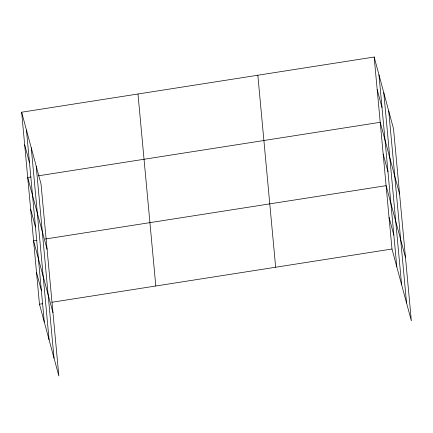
<?xml version="1.0" encoding="UTF-8"?>
<svg xmlns="http://www.w3.org/2000/svg" width="433" height="433" viewBox="0 0 433 433"><rect width="100%" height="100%" fill="white"/><g stroke="black" fill="none" stroke-linecap="round" stroke-linejoin="round"><path stroke-width="0.65" d="M21.65 112.212L41.016 183.976L58.839 375.979L39.473 304.21L21.65 112.212L374.161 57.021L393.527 128.79L411.35 320.788L391.984 249.024L374.161 57.021M30.997 176.978L27.712 177.492L47.073 249.256M38.223 175.841L380.223 122.301L399.589 194.071M36.881 240.337L33.59 240.851L52.956 312.615M45.422 239L386.106 185.665L405.467 257.429M39.473 304.21L42.759 303.695M51.96 302.256L391.984 249.024M377.192 89.663L382.003 107.492M383.162 153.986L387.973 171.814M389.045 217.344L393.857 235.173M24.681 144.849L29.493 162.684M30.651 209.171L35.463 227M36.534 272.53L41.346 290.364M388.726 110.989L406.549 302.992M383.773 92.651L401.602 284.654M378.972 74.855L396.796 266.858M257.835 75.234L275.659 267.237M137.981 93.999L155.804 286.002M36.21 166.18L54.033 358.178M31.263 147.837L49.086 339.84M26.462 130.041L44.285 322.044"/></g></svg>
